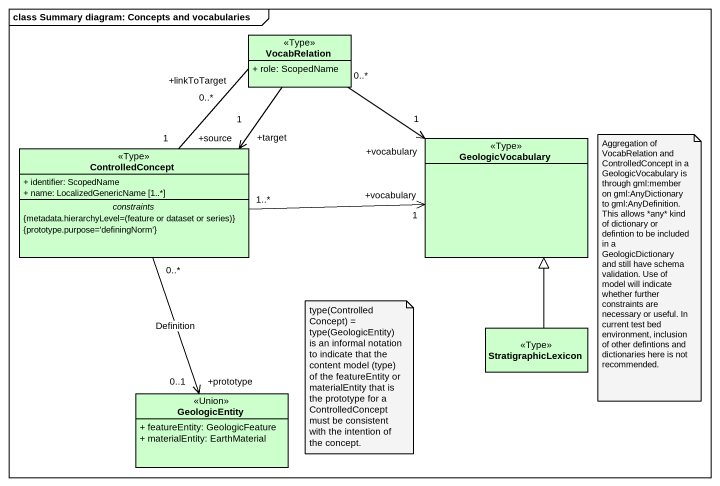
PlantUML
@startuml
mainframe class Summary diagram: Concepts and vocabularies
hide circle
hide empty members
skinparam classAttributeIconSize 0
class VocabRelation <<Type>> #CCFFCC {
  + role: ScopedName
}
class ControlledConcept <<Type>> #CCFFCC {
  + identifier: ScopedName
  + name: LocalizedGenericName [1..*]
  -- constraints --
  {field} {metadata.hierarchyLevel=(feature or dataset or series)}
  {prototype.purpose='definingNorm'}
}
class GeologicVocabulary <<Type>> #CCFFCC
class StratigraphicLexicon <<Type>> #CCFFCC
class GeologicEntity <<Union>> #CCFFCC {
  + featureEntity: GeologicFeature
  + materialEntity: EarthMaterial
}
VocabRelation "+linkToTarget\n0..*" -- "+source\n1" ControlledConcept
VocabRelation --> "+target\n1" ControlledConcept
VocabRelation "0..*" --> "+vocabulary\n1" GeologicVocabulary
ControlledConcept "1..*" -right-> "+vocabulary\n1" GeologicVocabulary
ControlledConcept "0..*" --> "+prototype\n0..1" GeologicEntity : Definition
StratigraphicLexicon -up-|> GeologicVocabulary
note as N1
  Aggregation of VocabRelation and ControlledConcept in a GeologicVocabulary is through gml:member on gml:AnyDictionary to gml:AnyDefinition. This allows *any* kind of dictionary or defintion to be included in a GeologicDictionary and still have schema validation. Use of model will indicate whether further constraints are necessary or useful. In current test bed environment, inclusion of other defintions and dictionaries here is not recommended.
end note
note as N2
  type(ControlledConcept) = type(GeologicEntity) is an informal notation to indicate that the content model (type) of the featureEntity or materialEntity that is the prototype for a ControlledConcept must be consistent with the intention of the concept.
end note
@enduml
